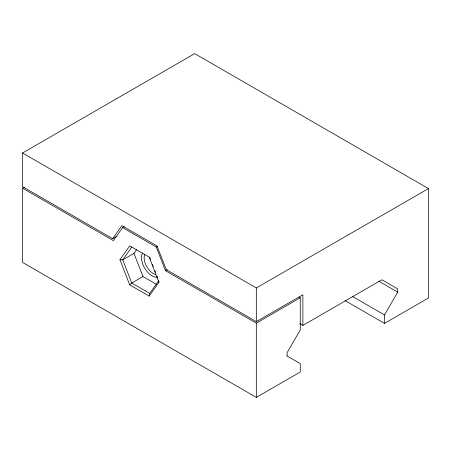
<?xml version="1.0" encoding="UTF-8"?>
<svg xmlns="http://www.w3.org/2000/svg" width="451" height="451" viewBox="0 0 451 451"><rect width="100%" height="100%" fill="white"/><g stroke="black" fill="none" stroke-linecap="round" stroke-linejoin="round"><path stroke-width="0.68" d="M344.936 300.529L384.506 323.378L384.506 314.961L397.703 292.107L397.703 288.911L381.873 279.772L302.88 325.408L299.859 323.666M116.916 236.256L112.682 238.697L22.55 186.663L22.55 152.99L194.674 53.618L428.45 188.586L428.45 298.01L384.506 323.378M149.191 296.11L149.738 293.415L158.735 280.618L158.938 282.236L149.191 296.11L129.685 284.852L119.938 259.72L129.685 245.851L149.738 257.425L150.487 259.359M112.682 238.697L121.849 225.652L157.027 245.958L166.194 269.591L256.326 321.631L302.88 294.751L302.88 325.408M124.408 226.549L122.604 227.592L113.432 240.637L22.55 188.168L22.55 262.414L256.326 397.382L300.27 372.013L300.27 363.596L286.875 355.862M131.743 247.035L122.745 259.838L131.743 283.025L149.738 293.415M119.938 259.72L122.745 259.838L133.964 253.361L136.698 249.465M129.685 284.852L131.743 283.025L142.961 276.553L156.756 284.519M22.55 188.168L24.354 187.126M122.604 227.592L156.271 247.03L157.478 246.336M156.271 247.03L165.444 270.662L167.248 269.619M22.55 152.99L256.326 287.964L428.45 188.586M165.444 270.662L256.326 323.136L300.27 297.767L300.27 329.929L287.073 352.783L287.073 355.974M378.829 281.21L397.703 292.107M352.242 296.33L384.506 314.961M299.075 297.074L300.27 297.767M152.489 264.511L153.239 266.445M154.738 270.307L155.488 272.241M156.987 276.108L157.737 278.041M149.191 257.109L158.938 282.236M133.964 253.361L142.961 276.553M256.326 287.964L256.326 321.631M256.326 323.136L256.326 397.382M155.623 274.546A12.91 7.453 60 0 1 146.395 265.989A12.91 7.453 60 0 1 144.827 254.099M157.173 277.196A14.753 8.518 60 0 1 144.822 268.424A14.753 8.518 60 0 1 142.601 253.022"/></g></svg>
